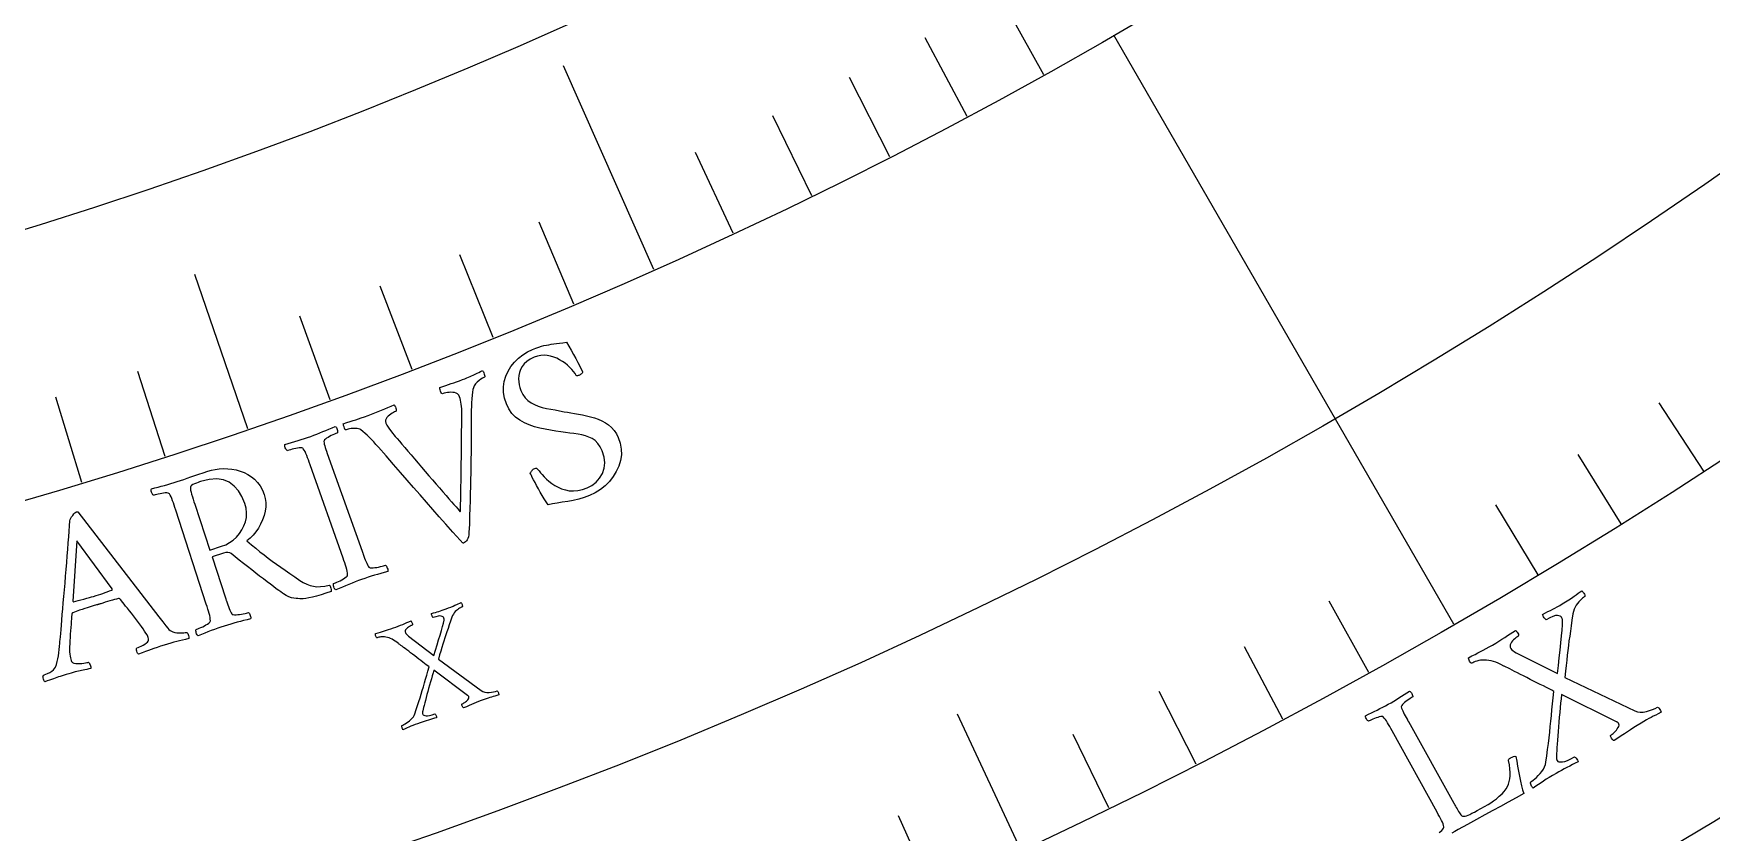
# Model space of a CAD drawing. Header units: millimetres. Extents: x -93 to 93, y -93 to 104.
# Drawn here: x 20.61 to 45.71, y -75.61 to -63.66 of the extents above; entities that cross this region are included whole.
import ezdxf

# ---------------------------------------------------------------- set-up
doc = ezdxf.new("R2010")
doc.units = ezdxf.units.MM
for name, color, linetype in [('CUT_OUTER', 1, 'Continuous'), ('ENGRAVE', 7, 'Continuous'), ('ENGRAVE_FINE', 8, 'Continuous'), ('TEXT', 5, 'Continuous')]:
    doc.layers.add(name, color=color, linetype=linetype)

msp = doc.modelspace()

# ---------------------------------------------------------------- linework, layer by layer
at = {"layer": 'CUT_OUTER'}
msp.add_arc((-0.0002, -0.0002), 92.4998, 179.658282, 0.243527, dxfattribs=at)
at = {"layer": 'ENGRAVE'}
for points in [[(35.7218, -64.2784), (34.5356, -62.1439)], [(41.8563, -72.4972), (36.7688, -63.6853)], [(29.8921, -67.188), (28.5385, -64.1455)], [(23.8202, -69.5727), (23.0292, -67.2624)], [(35.3784, -75.8693), (34.4324, -73.8405)]]:
    msp.add_lwpolyline(points, dxfattribs=at)
for radius in [90.65, 90.65, 88.2219, 83.7125, 83.7125, 80.1513, 73.5375, 73.5375, 69.6525]:
    msp.add_circle((0, 0), radius, dxfattribs=at)
at = {"layer": 'ENGRAVE_FINE'}
for points in [[(34.5775, -64.9012), (33.9512, -63.7256)], [(33.422, -65.5037), (32.8166, -64.3172)], [(32.2557, -66.0858), (31.6714, -64.8888)], [(31.0789, -66.6473), (30.516, -65.4401)], [(28.6956, -67.7077), (28.1758, -66.4813)], [(27.4897, -68.2061), (26.9918, -66.9707)], [(26.275, -68.6833), (25.799, -67.4392)], [(25.0517, -69.1388), (24.5979, -67.8865)], [(22.5811, -69.9847), (22.172, -68.7171)], [(21.3345, -70.3747), (20.9481, -69.1)], [(45.5931, -70.2072), (44.9281, -69.1832)], [(44.3609, -70.9922), (43.7138, -69.9568)], [(43.1151, -71.7556), (42.4863, -70.709)], [(40.5846, -73.2166), (39.9927, -72.1487)], [(39.3006, -73.9138), (38.7274, -72.8357)], [(38.0047, -74.5884), (37.4504, -73.5005)], [(36.6971, -75.2403), (36.1619, -74.1429)], [(34.0489, -76.4752), (33.5523, -75.3597)]]:
    msp.add_lwpolyline(points, dxfattribs=at)
at = {"layer": 'TEXT'}
for points in [[(28.078, -68.3851), (28.126, -68.3662), (28.1704, -68.3505), (28.2111, -68.3379), (28.2482, -68.3284), (28.2839, -68.321), (28.3204, -68.3144), (28.3577, -68.3086), (28.3959, -68.3037), (28.4368, -68.2987), (28.4822, -68.2928), (28.5322, -68.2858), (28.5867, -68.278), (28.6221, -68.3369), (28.657, -68.3972), (28.6912, -68.459), (28.7249, -68.5222), (28.7561, -68.5822), (28.7828, -68.6342), (28.8049, -68.6782), (28.8225, -68.7143), (28.8255, -68.722), (28.8245, -68.7303), (28.8194, -68.7391), (28.8102, -68.7483), (28.7994, -68.7571), (28.7894, -68.7643), (28.7801, -68.7699), (28.7716, -68.7741), (28.7606, -68.7777), (28.7501, -68.7793), (28.7401, -68.7786), (28.7306, -68.7758), (28.7129, -68.7471), (28.691, -68.7173), (28.6648, -68.6864), (28.6344, -68.6544), (28.6006, -68.6228), (28.564, -68.5933), (28.5249, -68.5659), (28.483, -68.5405), (28.4391, -68.5182), (28.3937, -68.5002), (28.3467, -68.4864), (28.2982, -68.4768), (28.2489, -68.4728), (28.1994, -68.4758), (28.1498, -68.4857), (28.1, -68.5027), (28.0405, -68.5312), (27.9906, -68.5638), (27.9504, -68.6006), (27.9199, -68.6415), (27.8974, -68.6851), (27.8815, -68.7299), (27.8722, -68.7758), (27.8694, -68.8229), (27.8718, -68.8696), (27.8781, -68.9142), (27.8882, -68.9568), (27.9023, -68.9973), (27.9313, -69.0572), (27.9665, -69.1083), (28.0079, -69.1507), (28.0554, -69.1843), (28.1079, -69.2114), (28.1638, -69.2342), (28.2232, -69.2527), (28.2861, -69.2668), (28.351, -69.2789), (28.4163, -69.2912), (28.482, -69.3038), (28.5481, -69.3167), (28.5986, -69.3254), (28.6517, -69.3345), (28.7073, -69.3439), (28.7655, -69.3536), (28.825, -69.3645), (28.8843, -69.3773), (28.9435, -69.3921), (29.0027, -69.4087), (29.0603, -69.4285), (29.115, -69.4527), (29.1668, -69.4811), (29.2156, -69.5139), (29.2601, -69.5519), (29.2991, -69.5958), (29.3324, -69.6457), (29.36, -69.7017), (29.3894, -69.7884), (29.4045, -69.8751), (29.4054, -69.9617), (29.3918, -70.0484), (29.366, -70.1329), (29.33, -70.2129), (29.2837, -70.2884), (29.2273, -70.3595), (29.1627, -70.4242), (29.0918, -70.4805), (29.0148, -70.5284), (28.9317, -70.568), (28.8502, -70.5987), (28.7684, -70.6241), (28.6861, -70.6444), (28.6034, -70.6595), (28.5229, -70.672), (28.4469, -70.6844), (28.3756, -70.6968), (28.3089, -70.7092), (28.2798, -70.6644), (28.2506, -70.6178), (28.2214, -70.5692), (28.1923, -70.5187), (28.1641, -70.4688), (28.1382, -70.4218), (28.1143, -70.3778), (28.0927, -70.3367), (28.0742, -70.3009), (28.0598, -70.2724), (28.0496, -70.2514), (28.0436, -70.2378), (28.049, -70.2265), (28.0552, -70.2155), (28.0624, -70.2049), (28.0703, -70.1946), (28.0791, -70.1852), (28.0887, -70.1772), (28.0991, -70.1706), (28.1102, -70.1653), (28.1244, -70.1618), (28.1371, -70.1631), (28.1484, -70.1693), (28.1584, -70.1804), (28.1748, -70.2031), (28.1956, -70.229), (28.2209, -70.2582), (28.2506, -70.2907), (28.2845, -70.3243), (28.3224, -70.357), (28.3643, -70.3888), (28.4101, -70.4197), (28.4596, -70.4475), (28.5122, -70.4699), (28.568, -70.487), (28.627, -70.4986), (28.6891, -70.5027), (28.7543, -70.4971), (28.8225, -70.4818), (28.8939, -70.4568), (28.9665, -70.4194), (29.0288, -70.3711), (29.0807, -70.3118), (29.1223, -70.2416), (29.1492, -70.1638), (29.1572, -70.0815), (29.1464, -69.9948), (29.1169, -69.9036), (29.0866, -69.8416), (29.0519, -69.7902), (29.0127, -69.7494), (28.9689, -69.719), (28.9212, -69.696), (28.8701, -69.6774), (28.8155, -69.663), (28.7574, -69.6529), (28.6965, -69.6449), (28.6335, -69.6367), (28.5684, -69.6285), (28.501, -69.6201), (28.4249, -69.6079), (28.3469, -69.5943), (28.2673, -69.5791), (28.1859, -69.5624), (28.1055, -69.542), (28.0287, -69.5154), (27.9554, -69.4828), (27.8858, -69.4442), (27.8224, -69.3977), (27.7679, -69.3414), (27.7223, -69.2752), (27.6855, -69.1993), (27.6579, -69.1142), (27.6437, -69.0301), (27.6428, -68.9471), (27.6552, -68.8653), (27.6789, -68.7863), (27.7121, -68.7118), (27.7548, -68.6417), (27.807, -68.5762), (27.8666, -68.5168), (27.9316, -68.4652), (28.0021, -68.4213), (28.078, -68.3851)], [(25.6188, -69.3742), (25.6704, -69.3547), (25.7209, -69.3349), (25.7704, -69.3148), (25.8189, -69.2942), (25.8666, -69.2737), (25.914, -69.2535), (25.9611, -69.2336), (26.0078, -69.2141), (26.0136, -69.2213), (26.0196, -69.2319), (26.0257, -69.2461), (26.032, -69.2638), (26.037, -69.2812), (26.0394, -69.2947), (26.0391, -69.3041), (26.0362, -69.3096), (26.0278, -69.3134), (26.0154, -69.3198), (25.9992, -69.3288), (25.9791, -69.3405), (25.9576, -69.3543), (25.9374, -69.3694), (25.9184, -69.386), (25.9006, -69.404), (25.8867, -69.4233), (25.8792, -69.4437), (25.8782, -69.4653), (25.8836, -69.488), (25.8999, -69.5203), (25.9287, -69.564), (25.9702, -69.6192), (26.0244, -69.6856), (26.0534, -69.7199), (26.087, -69.7594), (26.125, -69.804), (26.1676, -69.8538), (26.2136, -69.9076), (26.2619, -69.964), (26.3124, -70.0232), (26.3651, -70.085), (26.4191, -70.1482), (26.4733, -70.2112), (26.5278, -70.2742), (26.5825, -70.337), (26.6363, -70.3985), (26.6877, -70.4576), (26.7369, -70.5142), (26.7837, -70.5683), (26.8273, -70.6188), (26.8668, -70.6645), (26.902, -70.7054), (26.9331, -70.7414), (26.9588, -70.7711), (26.978, -70.7931), (26.9907, -70.8074), (26.9969, -70.814), (26.9978, -70.8007), (26.9989, -70.7766), (27.0001, -70.7418), (27.0015, -70.6963), (27.003, -70.6419), (27.0044, -70.5807), (27.0058, -70.5125), (27.007, -70.4375), (27.0083, -70.3571), (27.0096, -70.2725), (27.0109, -70.1839), (27.0122, -70.0913), (27.0135, -69.9962), (27.0147, -69.9005), (27.0157, -69.8041), (27.0166, -69.707), (27.0174, -69.611), (27.018, -69.5179), (27.0185, -69.4277), (27.0189, -69.3404), (27.0188, -69.3076), (27.0175, -69.2743), (27.0151, -69.2404), (27.0115, -69.2061), (27.0068, -69.1731), (27.0011, -69.1434), (26.9943, -69.117), (26.9864, -69.0939), (26.974, -69.0701), (26.9574, -69.0519), (26.9366, -69.039), (26.9116, -69.0316), (26.8846, -69.0281), (26.8575, -69.0269), (26.8305, -69.0282), (26.8034, -69.0318), (26.7785, -69.0364), (26.758, -69.0409), (26.7417, -69.045), (26.7298, -69.0489), (26.7221, -69.0458), (26.7145, -69.0382), (26.707, -69.026), (26.6995, -69.0092), (26.6936, -68.9914), (26.6905, -68.9761), (26.6901, -68.9632), (26.6927, -68.9529), (26.7365, -68.9379), (26.7791, -68.9236), (26.8206, -68.91), (26.861, -68.897), (26.9013, -68.8838), (26.9426, -68.8694), (26.9848, -68.8539), (27.028, -68.8374), (27.0632, -68.8234), (27.0945, -68.8107), (27.1219, -68.7993), (27.1454, -68.7893), (27.1667, -68.7798), (27.1878, -68.7701), (27.2085, -68.7604), (27.229, -68.7505), (27.2506, -68.74), (27.2745, -68.7286), (27.3009, -68.7162), (27.3297, -68.7028), (27.3356, -68.71), (27.3416, -68.721), (27.3478, -68.7358), (27.354, -68.7543), (27.359, -68.7724), (27.3617, -68.7856), (27.3621, -68.7941), (27.36, -68.7978), (27.3476, -68.8039), (27.3297, -68.8146), (27.3064, -68.8298), (27.2776, -68.8496), (27.2487, -68.873), (27.2247, -68.8992), (27.2059, -68.9281), (27.1921, -68.9598), (27.1845, -68.9867), (27.1781, -69.023), (27.1728, -69.0686), (27.1685, -69.1236), (27.1652, -69.1825), (27.163, -69.2397), (27.1617, -69.2954), (27.1614, -69.3495), (27.1608, -69.4749), (27.16, -69.595), (27.1592, -69.7099), (27.1584, -69.8196), (27.1573, -69.9257), (27.156, -70.03), (27.1543, -70.1325), (27.1523, -70.2332), (27.15, -70.334), (27.1477, -70.4367), (27.1454, -70.5413), (27.1429, -70.6478), (27.14, -70.7583), (27.1365, -70.8747), (27.1322, -70.997), (27.1271, -71.1253), (27.1245, -71.1596), (27.1193, -71.1891), (27.1117, -71.2139), (27.1014, -71.2339), (27.0893, -71.2501), (27.0758, -71.2636), (27.0611, -71.2742), (27.045, -71.2819), (27.0397, -71.2824), (27.0337, -71.28), (27.0272, -71.2748), (27.0201, -71.2667), (27.0129, -71.2579), (27.0063, -71.2506), (27.0002, -71.2447), (26.9947, -71.2402), (26.8867, -71.1187), (26.7826, -71.0011), (26.6823, -70.8875), (26.5858, -70.7778), (26.491, -70.6696), (26.3955, -70.5605), (26.2994, -70.4503), (26.2026, -70.3392), (26.1028, -70.2248), (25.9976, -70.1048), (25.8871, -69.9791), (25.7713, -69.8478), (25.736, -69.8073), (25.7018, -69.7693), (25.6688, -69.7337), (25.637, -69.7005), (25.6055, -69.6695), (25.5736, -69.6405), (25.5413, -69.6136), (25.5087, -69.5887), (25.4942, -69.5796), (25.4769, -69.5729), (25.4568, -69.5687), (25.434, -69.5669), (25.41, -69.5669), (25.3867, -69.5681), (25.3641, -69.5705), (25.3421, -69.574), (25.3219, -69.578), (25.3047, -69.5819), (25.2905, -69.5857), (25.2792, -69.5893), (25.2767, -69.587), (25.2726, -69.5789), (25.2669, -69.5651), (25.2595, -69.5454), (25.2525, -69.5254), (25.2478, -69.5105), (25.2453, -69.5006), (25.2452, -69.4959), (25.299, -69.4783), (25.3482, -69.4626), (25.3927, -69.4488), (25.4327, -69.4369), (25.4725, -69.4248), (25.5168, -69.4103), (25.5656, -69.3934), (25.6188, -69.3742)], [(24.7596, -69.6854), (24.8066, -69.6683), (24.8528, -69.6508), (24.8982, -69.6328), (24.9427, -69.6144), (24.9873, -69.5957), (25.033, -69.5768), (25.0798, -69.5577), (25.1276, -69.5385), (25.1361, -69.5444), (25.1437, -69.5534), (25.1503, -69.5657), (25.156, -69.5811), (25.1602, -69.597), (25.1626, -69.6108), (25.1629, -69.6224), (25.1614, -69.632), (25.1497, -69.6366), (25.1341, -69.6433), (25.1146, -69.6521), (25.0912, -69.6629), (25.0665, -69.675), (25.0427, -69.6875), (25.0201, -69.7002), (24.9984, -69.7133), (24.98, -69.7263), (24.9669, -69.7387), (24.9591, -69.7507), (24.9568, -69.7621), (24.9588, -69.7817), (24.9627, -69.8034), (24.9686, -69.8272), (24.9764, -69.8532), (24.9854, -69.8808), (24.9952, -69.9096), (25.0055, -69.9396), (25.0166, -69.9708), (25.0184, -69.9758), (25.0202, -69.9808), (25.0219, -69.9858), (25.0237, -69.9909), (25.0255, -69.9959), (25.0273, -70.0009), (25.0291, -70.0059), (25.0309, -70.0109), (25.5294, -71.4052), (25.5312, -71.4102), (25.533, -71.4152), (25.5348, -71.4202), (25.5366, -71.4252), (25.5384, -71.4302), (25.5402, -71.4353), (25.5419, -71.4403), (25.5437, -71.4453), (25.5549, -71.4763), (25.5658, -71.5057), (25.5764, -71.5337), (25.5867, -71.56), (25.5969, -71.5843), (25.6073, -71.6059), (25.618, -71.6248), (25.6289, -71.6411), (25.6377, -71.6471), (25.6514, -71.6509), (25.6701, -71.6525), (25.6936, -71.6519), (25.7198, -71.6494), (25.7464, -71.6456), (25.7736, -71.6405), (25.8012, -71.634), (25.8268, -71.6272), (25.8479, -71.6213), (25.8647, -71.6164), (25.877, -71.6123), (25.8844, -71.6186), (25.8916, -71.6277), (25.8987, -71.6398), (25.9057, -71.6548), (25.9112, -71.6702), (25.9138, -71.6839), (25.9137, -71.6957), (25.9108, -71.7058), (25.8596, -71.7206), (25.8095, -71.7352), (25.7606, -71.7496), (25.7128, -71.7638), (25.6653, -71.7783), (25.6174, -71.7937), (25.5691, -71.8098), (25.5204, -71.8268), (25.473, -71.844), (25.4255, -71.8619), (25.3777, -71.8805), (25.3297, -71.8999), (25.2814, -71.9198), (25.2328, -71.9401), (25.1838, -71.9607), (25.1344, -71.9816), (25.1258, -71.9757), (25.1182, -71.9665), (25.1117, -71.9543), (25.1062, -71.9388), (25.1021, -71.9228), (25.1, -71.909), (25.0999, -71.8973), (25.1016, -71.8877), (25.1138, -71.8831), (25.1299, -71.8764), (25.15, -71.8676), (25.1742, -71.8567), (25.1998, -71.8443), (25.2244, -71.8311), (25.248, -71.817), (25.2706, -71.8021), (25.2898, -71.7876), (25.3031, -71.7747), (25.3106, -71.7633), (25.3123, -71.7536), (25.3107, -71.7299), (25.3066, -71.7038), (25.2999, -71.6753), (25.2908, -71.6444), (25.2801, -71.6117), (25.2687, -71.5779), (25.2567, -71.5428), (25.244, -71.5066), (24.7511, -70.1103), (24.7382, -70.0741), (24.7254, -70.0389), (24.7128, -70.0049), (24.7004, -69.9719), (24.6879, -69.9414), (24.6751, -69.9145), (24.6619, -69.8913), (24.6484, -69.8717), (24.6407, -69.8638), (24.6278, -69.8592), (24.6099, -69.8577), (24.5869, -69.8595), (24.5611, -69.8632), (24.535, -69.8679), (24.5084, -69.8733), (24.4815, -69.8796), (24.4565, -69.8858), (24.4358, -69.8913), (24.4195, -69.896), (24.4075, -69.8998), (24.4003, -69.8934), (24.3932, -69.8841), (24.3863, -69.8719), (24.3796, -69.8569), (24.3743, -69.8413), (24.3717, -69.8277), (24.3718, -69.8159), (24.3747, -69.8059), (24.4243, -69.7906), (24.4736, -69.7756), (24.5225, -69.7609), (24.5711, -69.7465), (24.6192, -69.732), (24.6666, -69.717), (24.7134, -69.7015), (24.7596, -69.6854)], [(23.2191, -70.2062), (23.2747, -70.1904), (23.3327, -70.1789), (23.393, -70.1717), (23.4557, -70.1687), (23.5192, -70.1704), (23.5818, -70.177), (23.6436, -70.1886), (23.7046, -70.205), (23.7636, -70.2269), (23.8193, -70.2547), (23.8719, -70.2886), (23.9213, -70.3284), (23.9661, -70.3747), (24.005, -70.4279), (24.0379, -70.4881), (24.065, -70.5552), (24.0809, -70.6149), (24.0883, -70.6766), (24.0874, -70.7402), (24.0781, -70.8058), (24.0616, -70.8714), (24.0394, -70.9352), (24.0113, -70.9971), (23.9775, -71.0573), (23.9392, -71.1137), (23.8979, -71.1646), (23.8534, -71.21), (23.8059, -71.2497), (23.8727, -71.3062), (23.9378, -71.36), (24.0012, -71.4111), (24.0627, -71.4595), (24.1238, -71.5062), (24.1858, -71.5524), (24.2485, -71.598), (24.3121, -71.6432), (24.378, -71.6891), (24.4475, -71.7373), (24.5207, -71.7877), (24.5976, -71.8403), (24.6489, -71.872), (24.6997, -71.8973), (24.7499, -71.9162), (24.7997, -71.9286), (24.8517, -71.9344), (24.9087, -71.9332), (24.9706, -71.9251), (25.0374, -71.9101), (25.0458, -71.9164), (25.0526, -71.9264), (25.0579, -71.9403), (25.0617, -71.9581), (25.0643, -71.9757), (25.066, -71.9895), (25.0668, -71.9993), (25.0667, -72.0052), (24.9871, -72.032), (24.9138, -72.0549), (24.8471, -72.0739), (24.7868, -72.0889), (24.7333, -72.1003), (24.687, -72.1086), (24.648, -72.1136), (24.6161, -72.1155), (24.5948, -72.1142), (24.5696, -72.1121), (24.5402, -72.1093), (24.5069, -72.1058), (24.4708, -72.0989), (24.4332, -72.0862), (24.3942, -72.0677), (24.3536, -72.0434), (24.3357, -72.0309), (24.3115, -72.0136), (24.2809, -71.9913), (24.244, -71.9642), (24.2019, -71.9329), (24.156, -71.8983), (24.1061, -71.8602), (24.0523, -71.8188), (23.9957, -71.7749), (23.9372, -71.7295), (23.8768, -71.6826), (23.8147, -71.6342), (23.7522, -71.5852), (23.6908, -71.5364), (23.6305, -71.488), (23.5713, -71.4399), (23.5491, -71.4276), (23.5227, -71.4223), (23.4921, -71.4239), (23.4573, -71.4326), (23.286, -71.4886), (23.4862, -72.103), (23.4878, -72.1081), (23.4895, -72.1132), (23.4911, -72.1182), (23.4928, -72.1233), (23.4944, -72.1284), (23.4961, -72.1334), (23.4977, -72.1385), (23.4994, -72.1435), (23.5097, -72.1748), (23.5197, -72.2046), (23.5295, -72.2328), (23.539, -72.2595), (23.5486, -72.284), (23.5584, -72.3059), (23.5685, -72.3251), (23.579, -72.3417), (23.5876, -72.348), (23.6012, -72.3522), (23.6198, -72.3543), (23.6433, -72.3543), (23.6695, -72.3526), (23.6963, -72.3496), (23.7236, -72.3452), (23.7513, -72.3395), (23.7771, -72.3335), (23.7985, -72.3282), (23.8153, -72.3237), (23.8278, -72.3199), (23.835, -72.3264), (23.8419, -72.3358), (23.8487, -72.3481), (23.8552, -72.3632), (23.8603, -72.3789), (23.8625, -72.3926), (23.8621, -72.4044), (23.8589, -72.4144), (23.8073, -72.4277), (23.7568, -72.4409), (23.7075, -72.4539), (23.6593, -72.4668), (23.6114, -72.4799), (23.5631, -72.4939), (23.5144, -72.5087), (23.4652, -72.5242), (23.4174, -72.54), (23.3693, -72.5566), (23.321, -72.5739), (23.2725, -72.5919), (23.2237, -72.6104), (23.1745, -72.6293), (23.1249, -72.6485), (23.0749, -72.668), (23.0665, -72.6618), (23.0592, -72.6525), (23.053, -72.64), (23.0479, -72.6244), (23.0444, -72.6083), (23.0427, -72.5944), (23.0428, -72.5827), (23.0448, -72.5732), (23.0571, -72.569), (23.0734, -72.5627), (23.0938, -72.5545), (23.1182, -72.5443), (23.1442, -72.5326), (23.1692, -72.5201), (23.1932, -72.5067), (23.2162, -72.4925), (23.2358, -72.4785), (23.2495, -72.466), (23.2573, -72.4548), (23.2592, -72.4451), (23.2583, -72.4214), (23.2549, -72.3952), (23.2491, -72.3666), (23.2409, -72.3354), (23.2311, -72.3024), (23.2207, -72.2682), (23.2097, -72.2328), (23.198, -72.1963), (22.7418, -70.7876), (22.7299, -70.751), (22.7181, -70.7155), (22.7065, -70.6811), (22.695, -70.6479), (22.6834, -70.617), (22.6713, -70.5897), (22.6588, -70.5661), (22.6459, -70.5462), (22.6384, -70.5381), (22.6257, -70.5331), (22.6078, -70.5311), (22.5848, -70.5322), (22.559, -70.5352), (22.533, -70.539), (22.5069, -70.5435), (22.4805, -70.5487), (22.456, -70.5541), (22.4358, -70.5588), (22.4196, -70.5629), (22.4076, -70.5663), (22.4006, -70.5597), (22.3938, -70.5502), (22.3873, -70.5379), (22.3809, -70.5226), (22.3761, -70.5069), (22.3739, -70.4932), (22.3744, -70.4814), (22.3775, -70.4716), (22.4274, -70.4577), (22.4768, -70.4442), (22.5256, -70.431), (22.5738, -70.4183), (22.6216, -70.4054), (22.6689, -70.3919), (22.7158, -70.3778), (22.7623, -70.3631), (22.8111, -70.3471), (22.8616, -70.33), (22.9138, -70.3119), (22.9677, -70.2926), (23.0245, -70.2724), (23.0854, -70.2513), (23.1502, -70.2292), (23.2191, -70.2062)], [(23.7733, -70.6877), (23.7315, -70.5872), (23.6788, -70.5013), (23.6151, -70.4297), (23.5404, -70.3726), (23.4536, -70.3344), (23.3534, -70.3198), (23.2398, -70.3287), (23.1127, -70.361), (23.0959, -70.3667), (23.0754, -70.3741), (23.051, -70.3833), (23.0229, -70.3941), (22.9965, -70.406), (22.9773, -70.4184), (22.9653, -70.4312), (22.9606, -70.4444), (22.9605, -70.4641), (22.9636, -70.4887), (22.9698, -70.518), (22.9792, -70.5522), (22.9903, -70.5888), (23.0017, -70.6256), (23.0134, -70.6625), (23.0254, -70.6996), (23.253, -71.3873), (23.4274, -71.3302), (23.4891, -71.3059), (23.5469, -71.2745), (23.6008, -71.2363), (23.6507, -71.1911), (23.6949, -71.1403), (23.732, -71.0854), (23.7617, -71.0263), (23.7843, -70.9631), (23.7977, -70.8969), (23.8004, -70.8289), (23.7922, -70.7592), (23.7733, -70.6877)], [(21.0079, -72.7787), (21.0085, -72.7729), (21.01, -72.7554), (21.0126, -72.7264), (21.0163, -72.6857), (21.0207, -72.6351), (21.0257, -72.5762), (21.0313, -72.5091), (21.0375, -72.4337), (21.0442, -72.3519), (21.0517, -72.2655), (21.0598, -72.1745), (21.0685, -72.0789), (21.0774, -71.9803), (21.0861, -71.8804), (21.0946, -71.7792), (21.1027, -71.6766), (21.1107, -71.5744), (21.1185, -71.4744), (21.1261, -71.3764), (21.1336, -71.2806), (21.1408, -71.1886), (21.1476, -71.1023), (21.1539, -71.0217), (21.1598, -70.9468), (21.1643, -70.9302), (21.1724, -70.9115), (21.1843, -70.8908), (21.1998, -70.8681), (21.2165, -70.8469), (21.2317, -70.8308), (21.2455, -70.8197), (21.2579, -70.8137), (21.2609, -70.8129), (21.2634, -70.8125), (21.2653, -70.8125), (21.2667, -70.8129), (21.2681, -70.8135), (21.2702, -70.8141), (21.273, -70.8148), (21.2765, -70.8155), (22.4876, -72.3835), (22.5482, -72.4604), (22.5938, -72.5178), (22.6246, -72.5556), (22.6403, -72.574), (22.6565, -72.5887), (22.6763, -72.6009), (22.6998, -72.6105), (22.727, -72.6176), (22.7556, -72.6224), (22.7837, -72.6254), (22.8112, -72.6264), (22.8381, -72.6255), (22.8623, -72.6236), (22.8815, -72.6216), (22.8957, -72.6196), (22.905, -72.6175), (22.9138, -72.6253), (22.9212, -72.6361), (22.9272, -72.6499), (22.9318, -72.6667), (22.9351, -72.6832), (22.9373, -72.6962), (22.9384, -72.7055), (22.9383, -72.7112), (22.889, -72.7231), (22.8424, -72.7344), (22.7983, -72.7451), (22.7569, -72.7552), (22.715, -72.7658), (22.6694, -72.7783), (22.6201, -72.7926), (22.5672, -72.8087), (22.5116, -72.8262), (22.4611, -72.8429), (22.4157, -72.8586), (22.3754, -72.8734), (22.3353, -72.8886), (22.2902, -72.9055), (22.2403, -72.9241), (22.1855, -72.9444), (22.1772, -72.9382), (22.17, -72.9287), (22.1639, -72.9162), (22.1591, -72.9005), (22.1559, -72.8843), (22.155, -72.8702), (22.1564, -72.8582), (22.16, -72.8483), (22.1773, -72.8422), (22.1985, -72.8333), (22.2234, -72.8216), (22.2522, -72.8072), (22.2801, -72.7915), (22.3026, -72.7764), (22.3197, -72.7618), (22.3312, -72.7477), (22.3347, -72.7378), (22.3357, -72.7259), (22.3343, -72.7119), (22.3303, -72.696), (22.3234, -72.6785), (22.3121, -72.6565), (22.2964, -72.6301), (22.2763, -72.5992), (22.2529, -72.5652), (22.2274, -72.5293), (22.1996, -72.4915), (22.1696, -72.4518), (22.1387, -72.4115), (22.108, -72.3718), (22.0775, -72.3327), (22.0472, -72.2943), (22.0183, -72.2579), (21.9921, -72.2248), (21.9686, -72.1951), (21.9477, -72.1687), (21.9306, -72.1471), (21.9184, -72.1317), (21.9111, -72.1224), (21.9087, -72.1193), (21.9081, -72.119), (21.9064, -72.1182), (21.9037, -72.1167), (21.8998, -72.1146), (21.8955, -72.1127), (21.8915, -72.1116), (21.8877, -72.1113), (21.8842, -72.1119), (21.8568, -72.1186), (21.8267, -72.1266), (21.7936, -72.1359), (21.7578, -72.1465), (21.7211, -72.1575), (21.6857, -72.1681), (21.6516, -72.1784), (21.6188, -72.1882), (21.6103, -72.1908), (21.6018, -72.1933), (21.5933, -72.1958), (21.5848, -72.1984), (21.5766, -72.2009), (21.5687, -72.2032), (21.5613, -72.2054), (21.5543, -72.2075), (21.5053, -72.2222), (21.4603, -72.236), (21.419, -72.2488), (21.3817, -72.2607), (21.3439, -72.2731), (21.3011, -72.2877), (21.2534, -72.3044), (21.2008, -72.3232), (21.199, -72.3241), (21.1969, -72.3257), (21.1946, -72.3281), (21.1921, -72.3313), (21.1898, -72.3344), (21.1881, -72.3366), (21.1871, -72.3379), (21.1868, -72.3384), (21.1865, -72.3431), (21.1854, -72.3573), (21.1837, -72.3809), (21.1812, -72.414), (21.1783, -72.4536), (21.175, -72.4968), (21.1713, -72.5435), (21.1672, -72.5938), (21.1633, -72.645), (21.1599, -72.6944), (21.1572, -72.742), (21.1551, -72.7878), (21.153, -72.8328), (21.1527, -72.8735), (21.1541, -72.9101), (21.1573, -72.9424), (21.1616, -72.971), (21.166, -72.9963), (21.1706, -73.0183), (21.1755, -73.037), (21.184, -73.0538), (21.1985, -73.0668), (21.2192, -73.076), (21.246, -73.0812), (21.2758, -73.0836), (21.3054, -73.0838), (21.3349, -73.082), (21.3643, -73.0782), (21.3909, -73.0737), (21.4118, -73.0698), (21.427, -73.0668), (21.4367, -73.0644), (21.4415, -73.0687), (21.4468, -73.0767), (21.4529, -73.0884), (21.4595, -73.1039), (21.4655, -73.1203), (21.4695, -73.1348), (21.4715, -73.1473), (21.4716, -73.1578), (21.4396, -73.1653), (21.41, -73.1721), (21.3827, -73.1782), (21.3579, -73.1836), (21.3341, -73.1887), (21.3104, -73.1938), (21.2867, -73.1988), (21.263, -73.2039), (21.2375, -73.2096), (21.2085, -73.2169), (21.176, -73.2256), (21.1399, -73.2358), (21.1036, -73.2465), (21.0704, -73.2568), (21.0404, -73.2665), (21.0135, -73.2759), (20.9882, -73.285), (20.9629, -73.2941), (20.9375, -73.3032), (20.9122, -73.3122), (20.8851, -73.3218), (20.8546, -73.3323), (20.8206, -73.3438), (20.7832, -73.3563), (20.7787, -73.3519), (20.774, -73.3437), (20.7692, -73.3315), (20.7642, -73.3155), (20.7599, -73.2987), (20.7571, -73.2839), (20.7558, -73.2712), (20.7561, -73.2606), (20.774, -73.2545), (20.7967, -73.245), (20.8243, -73.2319), (20.8567, -73.2155), (20.888, -73.1969), (20.9124, -73.1779), (20.9299, -73.1582), (20.9405, -73.138), (20.9557, -73.0975), (20.9685, -73.0556), (20.9787, -73.0124), (20.9864, -72.9678), (20.9926, -72.922), (20.9983, -72.8752), (21.0034, -72.8275), (21.0079, -72.7787)], [(21.2612, -71.25), (21.2013, -72.1491), (21.2015, -72.1495), (21.2022, -72.1507), (21.2034, -72.1527), (21.205, -72.1554), (21.2068, -72.1581), (21.2086, -72.1599), (21.2104, -72.1608), (21.2121, -72.1607), (21.2464, -72.1524), (21.2837, -72.1429), (21.3242, -72.1322), (21.3678, -72.1203), (21.4107, -72.1084), (21.4491, -72.0976), (21.483, -72.0879), (21.5123, -72.0792), (21.5502, -72.0677), (21.5861, -72.0562), (21.62, -72.0449), (21.6518, -72.0337), (21.6833, -72.0224), (21.7163, -72.0106), (21.7508, -71.9983), (21.7868, -71.9856), (21.7897, -71.9842), (21.7916, -71.9818), (21.7926, -71.9786), (21.7927, -71.9746), (21.7923, -71.9706), (21.792, -71.9678), (21.7918, -71.9661), (21.7918, -71.9655)], [(42.4331, -72.8069), (42.4829, -72.7774), (42.5302, -72.7487), (42.5751, -72.7206), (42.6176, -72.6932), (42.6586, -72.6663), (42.6994, -72.6398), (42.74, -72.6137), (42.7803, -72.5879), (42.787, -72.5936), (42.7947, -72.6026), (42.8034, -72.615), (42.8131, -72.6306), (42.8213, -72.6461), (42.8255, -72.6582), (42.8258, -72.6667), (42.8221, -72.6718), (42.8112, -72.6788), (42.7984, -72.6882), (42.7836, -72.6999), (42.7669, -72.714), (42.75, -72.7298), (42.7346, -72.7466), (42.7207, -72.7644), (42.7084, -72.7833), (42.6997, -72.8025), (42.6967, -72.8216), (42.6992, -72.8406), (42.7074, -72.8594), (42.7195, -72.8753), (42.7374, -72.8912), (42.7611, -72.9071), (42.7905, -72.923), (43.4075, -73.2342), (43.42, -73.1139), (43.4323, -72.997), (43.4446, -72.8834), (43.4568, -72.7733), (43.4674, -72.6713), (43.4751, -72.5822), (43.4799, -72.5061), (43.4817, -72.4428), (43.4812, -72.4334), (43.4798, -72.4245), (43.4776, -72.4161), (43.4744, -72.4083), (43.4712, -72.4014), (43.4686, -72.3962), (43.4667, -72.3924), (43.4655, -72.3902), (43.4572, -72.3811), (43.4441, -72.3738), (43.4265, -72.3683), (43.4042, -72.3647), (43.3754, -72.3666), (43.3383, -72.3778), (43.2929, -72.3984), (43.2393, -72.4283), (43.2335, -72.4272), (43.2263, -72.4219), (43.2178, -72.4123), (43.208, -72.3983), (43.1986, -72.3831), (43.1914, -72.3698), (43.1865, -72.3582), (43.1839, -72.3485), (43.2253, -72.3275), (43.2643, -72.3077), (43.3008, -72.2891), (43.335, -72.2717), (43.3686, -72.2541), (43.4034, -72.235), (43.4395, -72.2144), (43.4769, -72.1923), (43.528, -72.161), (43.5744, -72.1315), (43.6161, -72.1039), (43.6532, -72.078), (43.6865, -72.0541), (43.7169, -72.0326), (43.7443, -72.0132), (43.7687, -71.9962), (43.7754, -72.0014), (43.7828, -72.0091), (43.791, -72.0193), (43.8, -72.0319), (43.8079, -72.0455), (43.8128, -72.0584), (43.8146, -72.0707), (43.8134, -72.0824), (43.8061, -72.0875), (43.7952, -72.0959), (43.7809, -72.1077), (43.763, -72.1228), (43.7435, -72.141), (43.7243, -72.1619), (43.7053, -72.1857), (43.6865, -72.2122), (43.6693, -72.2412), (43.6552, -72.2725), (43.6442, -72.3062), (43.6362, -72.3421), (43.6232, -72.4348), (43.6109, -72.5212), (43.5993, -72.6013), (43.5884, -72.675), (43.5782, -72.7457), (43.5686, -72.8164), (43.5598, -72.8872), (43.5516, -72.958), (43.5436, -73.0321), (43.535, -73.1128), (43.5259, -73.2001), (43.5163, -73.294), (44.5608, -73.7904), (44.6005, -73.8045), (44.643, -73.8111), (44.6882, -73.81), (44.7363, -73.8014), (44.7839, -73.7879), (44.8278, -73.7723), (44.8679, -73.7545), (44.9042, -73.7346), (44.9122, -73.7393), (44.9203, -73.7473), (44.9288, -73.7585), (44.9375, -73.773), (44.9453, -73.7876), (44.9509, -73.7991), (44.9544, -73.8075), (44.9558, -73.8128), (44.9138, -73.8345), (44.8749, -73.8546), (44.8389, -73.8732), (44.8059, -73.8902), (44.7729, -73.9076), (44.737, -73.9275), (44.6982, -73.9499), (44.6564, -73.9747), (44.5994, -74.0095), (44.5464, -74.0425), (44.4976, -74.0737), (44.4528, -74.1031), (44.4082, -74.1329), (44.3599, -74.1651), (44.3079, -74.1997), (44.2522, -74.2367), (44.2429, -74.2325), (44.2333, -74.2246), (44.2234, -74.213), (44.2133, -74.1977), (44.205, -74.1822), (44.2008, -74.1701), (44.2005, -74.1615), (44.2043, -74.1563), (44.214, -74.1498), (44.2258, -74.1406), (44.2396, -74.1287), (44.2555, -74.1141), (44.2717, -74.0977), (44.2867, -74.0804), (44.3004, -74.0621), (44.3128, -74.0429), (44.3221, -74.0241), (44.3265, -74.0069), (44.326, -73.9915), (44.3207, -73.9777), (44.3186, -73.9747), (44.3156, -73.9716), (44.3117, -73.9682), (44.307, -73.9645), (44.3019, -73.9611), (44.2969, -73.9584), (44.2921, -73.9563), (44.2874, -73.9548), (43.4664, -73.5489), (43.4596, -73.6108), (43.4528, -73.6757), (43.4462, -73.7438), (43.4396, -73.815), (43.4331, -73.8872), (43.4267, -73.9587), (43.4206, -74.0292), (43.4146, -74.099), (43.409, -74.1661), (43.4043, -74.2289), (43.4004, -74.2873), (43.3973, -74.3414), (43.3948, -74.3892), (43.393, -74.429), (43.3918, -74.4606), (43.3912, -74.4842), (43.3915, -74.4884), (43.3918, -74.4935), (43.3922, -74.4996), (43.3926, -74.5066), (43.3935, -74.514), (43.3954, -74.5214), (43.3982, -74.5287), (43.4019, -74.536), (43.4124, -74.5469), (43.4288, -74.5537), (43.451, -74.5563), (43.479, -74.5548), (43.5136, -74.5474), (43.5553, -74.5321), (43.6041, -74.509), (43.6601, -74.4781), (43.6681, -74.4828), (43.6767, -74.4906), (43.6858, -74.5014), (43.6956, -74.5153), (43.7042, -74.5294), (43.71, -74.5408), (43.713, -74.5494), (43.7132, -74.5554), (43.6722, -74.5757), (43.6309, -74.5963), (43.5893, -74.6173), (43.5475, -74.6387), (43.5058, -74.6605), (43.4649, -74.6825), (43.4246, -74.7049), (43.3849, -74.7275), (43.3318, -74.7587), (43.2829, -74.7881), (43.2384, -74.8157), (43.1981, -74.8415), (43.1597, -74.8667), (43.1206, -74.8924), (43.0809, -74.9188), (43.0406, -74.9457), (43.0335, -74.9388), (43.0267, -74.9291), (43.0199, -74.9167), (43.0133, -74.9016), (43.0075, -74.8867), (43.0034, -74.875), (43.0008, -74.8665), (42.9998, -74.8612), (43.0083, -74.8555), (43.022, -74.845), (43.0411, -74.8299), (43.0654, -74.81), (43.0922, -74.7863), (43.1189, -74.7598), (43.1455, -74.7305), (43.1718, -74.6984), (43.1953, -74.6647), (43.2135, -74.6304), (43.2262, -74.5956), (43.2335, -74.5604), (43.2465, -74.462), (43.2586, -74.3681), (43.2697, -74.2785), (43.2798, -74.1933), (43.2893, -74.1102), (43.2984, -74.0271), (43.3072, -73.9439), (43.3155, -73.8607), (43.324, -73.7757), (43.333, -73.6872), (43.3425, -73.5952), (43.3524, -73.4998), (43.3193, -73.4823), (43.2821, -73.4631), (43.2408, -73.4422), (43.1954, -73.4197), (43.1475, -73.3959), (43.0987, -73.3713), (43.0491, -73.3461), (42.9986, -73.3202), (42.9484, -73.2944), (42.8999, -73.2695), (42.8529, -73.2457), (42.8075, -73.2229), (42.7649, -73.2016), (42.7263, -73.1823), (42.6919, -73.1649), (42.6614, -73.1495), (42.6365, -73.137), (42.6188, -73.128), (42.6081, -73.1226), (42.6046, -73.1208), (42.5613, -73.0983), (42.521, -73.0795), (42.4835, -73.0644), (42.4488, -73.0529), (42.4149, -73.0443), (42.3797, -73.0379), (42.3432, -73.0338), (42.3054, -73.0318), (42.28, -73.0321), (42.2544, -73.0348), (42.2285, -73.0397), (42.2022, -73.0471), (42.1775, -73.0554), (42.1562, -73.0635), (42.1383, -73.0713), (42.1238, -73.0788), (42.1176, -73.0795), (42.1102, -73.0751), (42.1018, -73.0654), (42.0924, -73.0506), (42.0839, -73.0343), (42.0785, -73.02), (42.0763, -73.0079), (42.0771, -72.9978), (42.1273, -72.9708), (42.1738, -72.9462), (42.2167, -72.924), (42.256, -72.904), (42.2952, -72.8838), (42.3377, -72.8609), (42.3837, -72.8352), (42.4331, -72.8069)], [(25.9966, -72.5516), (26.0341, -72.538), (26.0699, -72.5244), (26.1039, -72.511), (26.1362, -72.4978), (26.1675, -72.4848), (26.1985, -72.4719), (26.2294, -72.4593), (26.26, -72.4469), (26.2638, -72.4517), (26.2679, -72.4587), (26.2722, -72.4682), (26.2768, -72.4799), (26.2804, -72.4915), (26.2817, -72.5002), (26.2808, -72.506), (26.2776, -72.509), (26.2694, -72.5123), (26.2595, -72.5171), (26.248, -72.5232), (26.2348, -72.5306), (26.2213, -72.5391), (26.2087, -72.5486), (26.1971, -72.5589), (26.1864, -72.5701), (26.178, -72.582), (26.1735, -72.5946), (26.1728, -72.6077), (26.1759, -72.6215), (26.1822, -72.6337), (26.1923, -72.6467), (26.2063, -72.6604), (26.2242, -72.6749), (26.6025, -72.9629), (26.6263, -72.8832), (26.6496, -72.8057), (26.6724, -72.7305), (26.6947, -72.6576), (26.7151, -72.59), (26.7317, -72.5308), (26.7447, -72.4799), (26.7542, -72.4374), (26.7551, -72.4309), (26.7553, -72.4247), (26.7548, -72.4188), (26.7537, -72.4131), (26.7523, -72.408), (26.7513, -72.4041), (26.7505, -72.4014), (26.75, -72.3997), (26.7455, -72.3925), (26.7376, -72.3859), (26.7263, -72.38), (26.7117, -72.3747), (26.6919, -72.3723), (26.6653, -72.3752), (26.6319, -72.3834), (26.5917, -72.3968), (26.5879, -72.3954), (26.5838, -72.3909), (26.5792, -72.3833), (26.5743, -72.3726), (26.5699, -72.3612), (26.5668, -72.3512), (26.565, -72.3428), (26.5645, -72.3358), (26.5952, -72.3269), (26.6242, -72.3185), (26.6514, -72.3105), (26.6768, -72.3031), (26.7018, -72.2954), (26.7279, -72.2869), (26.7551, -72.2776), (26.7832, -72.2674), (26.8219, -72.2527), (26.8572, -72.2387), (26.8891, -72.2253), (26.9176, -72.2125), (26.9433, -72.2007), (26.9666, -72.1899), (26.9877, -72.1804), (27.0065, -72.172), (27.0103, -72.1764), (27.0144, -72.1825), (27.0186, -72.1904), (27.0231, -72.2001), (27.0267, -72.2103), (27.0283, -72.2196), (27.0279, -72.2282), (27.0256, -72.236), (27.02, -72.2385), (27.0115, -72.2428), (27.0002, -72.2489), (26.9862, -72.2568), (26.9706, -72.2666), (26.9548, -72.2783), (26.9389, -72.292), (26.9227, -72.3075), (26.9073, -72.3249), (26.8937, -72.3443), (26.8819, -72.3656), (26.8719, -72.3889), (26.8511, -72.4499), (26.8316, -72.5067), (26.8134, -72.5594), (26.7965, -72.6079), (26.7805, -72.6543), (26.765, -72.7009), (26.7499, -72.7476), (26.7353, -72.7944), (26.7204, -72.8435), (26.7043, -72.897), (26.687, -72.9549), (26.6685, -73.0171), (27.3109, -73.4856), (27.3359, -73.5002), (27.3637, -73.5101), (27.3944, -73.5152), (27.428, -73.5156), (27.4618, -73.5126), (27.4934, -73.5077), (27.5227, -73.5009), (27.5498, -73.4921), (27.5545, -73.4963), (27.559, -73.5027), (27.5633, -73.5114), (27.5673, -73.5223), (27.5707, -73.5332), (27.573, -73.5417), (27.5743, -73.5478), (27.5745, -73.5515), (27.5435, -73.5608), (27.5146, -73.5694), (27.4879, -73.5772), (27.4635, -73.5845), (27.439, -73.592), (27.4123, -73.6008), (27.3832, -73.6109), (27.3519, -73.6223), (27.309, -73.6385), (27.2691, -73.654), (27.2322, -73.6688), (27.1982, -73.6829), (27.1644, -73.6973), (27.1277, -73.7129), (27.0882, -73.7296), (27.046, -73.7475), (27.0402, -73.7435), (27.0347, -73.737), (27.0295, -73.7278), (27.0246, -73.7162), (27.021, -73.7047), (27.0197, -73.696), (27.0206, -73.6901), (27.0238, -73.6871), (27.0312, -73.684), (27.0403, -73.6792), (27.0511, -73.673), (27.0637, -73.6651), (27.0768, -73.6561), (27.0891, -73.6463), (27.1006, -73.6357), (27.1114, -73.6243), (27.1201, -73.6128), (27.1252, -73.6018), (27.1269, -73.5913), (27.1251, -73.5813), (27.124, -73.5791), (27.1224, -73.5765), (27.1202, -73.5737), (27.1174, -73.5707), (27.1144, -73.5677), (27.1114, -73.5652), (27.1085, -73.5632), (27.1055, -73.5616), (26.6023, -73.183), (26.5899, -73.224), (26.5771, -73.2671), (26.564, -73.3122), (26.5505, -73.3595), (26.537, -73.4075), (26.5237, -73.455), (26.5106, -73.5019), (26.4978, -73.5483), (26.4856, -73.593), (26.4745, -73.6348), (26.4645, -73.6738), (26.4556, -73.71), (26.448, -73.742), (26.4418, -73.7686), (26.437, -73.7899), (26.4337, -73.8057), (26.4333, -73.8086), (26.4329, -73.8121), (26.4324, -73.8162), (26.4318, -73.821), (26.4315, -73.8262), (26.4318, -73.8314), (26.4328, -73.8367), (26.4344, -73.842), (26.4401, -73.8507), (26.4503, -73.8574), (26.465, -73.862), (26.4841, -73.8645), (26.5084, -73.8638), (26.5385, -73.8587), (26.5743, -73.8493), (26.6159, -73.8354), (26.6208, -73.8396), (26.6256, -73.846), (26.6304, -73.8545), (26.6352, -73.8651), (26.6393, -73.8757), (26.6418, -73.8841), (26.6427, -73.8903), (26.6421, -73.8944), (26.6119, -73.9029), (26.5814, -73.9116), (26.5507, -73.9206), (26.5198, -73.9298), (26.489, -73.9392), (26.4586, -73.949), (26.4286, -73.959), (26.399, -73.9694), (26.3593, -73.9838), (26.3226, -73.9975), (26.2891, -74.0106), (26.2587, -74.0229), (26.2297, -74.0352), (26.2001, -74.0477), (26.17, -74.0605), (26.1394, -74.0737), (26.1356, -74.0681), (26.1321, -74.0607), (26.1291, -74.0515), (26.1265, -74.0405), (26.1245, -74.0297), (26.1231, -74.0213), (26.1224, -74.0152), (26.1224, -74.0115), (26.1288, -74.0087), (26.1394, -74.0033), (26.1541, -73.9955), (26.173, -73.985), (26.1941, -73.9724), (26.2154, -73.9578), (26.237, -73.9414), (26.2588, -73.923), (26.2789, -73.9031), (26.2954, -73.8822), (26.3083, -73.8603), (26.3177, -73.8374), (26.3387, -73.7725), (26.3586, -73.7105), (26.3773, -73.6514), (26.3949, -73.5951), (26.4117, -73.5401), (26.4283, -73.4851), (26.4447, -73.43), (26.4609, -73.3748), (26.4773, -73.3184), (26.4946, -73.2597), (26.5126, -73.1987), (26.5315, -73.1355), (26.5113, -73.1195), (26.4886, -73.1018), (26.4632, -73.0825), (26.4354, -73.0615), (26.406, -73.0394), (26.376, -73.0167), (26.3456, -72.9934), (26.3147, -72.9695), (26.284, -72.9458), (26.2543, -72.9229), (26.2255, -72.9009), (26.1976, -72.8798), (26.1715, -72.8601), (26.1478, -72.8422), (26.1266, -72.8261), (26.1079, -72.8119), (26.0927, -72.8003), (26.0818, -72.792), (26.0752, -72.787), (26.0731, -72.7854), (26.0466, -72.7648), (26.0216, -72.7471), (25.9981, -72.7321), (25.9761, -72.72), (25.9542, -72.71), (25.9311, -72.7013), (25.9069, -72.6939), (25.8815, -72.6879), (25.8642, -72.685), (25.8465, -72.6836), (25.8283, -72.6837), (25.8095, -72.6854), (25.7917, -72.688), (25.7763, -72.6908), (25.7631, -72.6939), (25.7523, -72.6972), (25.748, -72.6969), (25.7436, -72.693), (25.7391, -72.6854), (25.7346, -72.6742), (25.7309, -72.6621), (25.729, -72.6518), (25.729, -72.6433), (25.7308, -72.6366), (25.7683, -72.6246), (25.803, -72.6137), (25.8349, -72.6039), (25.8641, -72.5953), (25.8933, -72.5865), (25.925, -72.5763), (25.9595, -72.5647), (25.9966, -72.5516)]]:
    msp.add_lwpolyline(points, close=True, dxfattribs=at)
msp.add_lwpolyline([(41.6387, -75.6129), (41.6584, -75.5962), (41.6771, -75.5788), (41.6926, -75.5624), (41.703, -75.5483), (41.7082, -75.5367), (41.7082, -75.5273), (41.703, -75.5056), (41.6951, -75.482), (41.6846, -75.4566), (41.6713, -75.4293), (41.6563, -75.4007), (41.6405, -75.371), (41.6239, -75.3403), (41.6065, -75.3086), (40.9326, -74.0888), (40.915, -74.0571), (40.8977, -74.0265), (40.8807, -73.9968), (40.8641, -73.9682), (40.8477, -73.9418), (40.8316, -73.9188), (40.8158, -73.8993), (40.8002, -73.8832), (40.7918, -73.8771), (40.7792, -73.8748), (40.7623, -73.8763), (40.7411, -73.8815), (40.7177, -73.889), (40.694, -73.8974), (40.6702, -73.9066), (40.646, -73.9167), (40.6238, -73.9264), (40.6054, -73.9347), (40.5909, -73.9416), (40.5803, -73.9471), (40.5726, -73.9422), (40.5646, -73.9347), (40.5563, -73.9245), (40.5477, -73.9116), (40.5403, -73.898), (40.5358, -73.8857), (40.5341, -73.8747), (40.5353, -73.865), (40.5791, -73.843), (40.6226, -73.8213), (40.6659, -73.8), (40.7089, -73.779), (40.7515, -73.758), (40.7934, -73.7367), (40.8346, -73.7149), (40.8751, -73.6928), (40.9163, -73.6696), (40.9566, -73.6461), (40.9961, -73.6223), (41.0347, -73.5983), (41.0734, -73.574), (41.1131, -73.5493), (41.1538, -73.5243), (41.1954, -73.4989), (41.2042, -73.5031), (41.2126, -73.5103), (41.2206, -73.5207), (41.2283, -73.5341), (41.2347, -73.5482), (41.239, -73.5607), (41.2411, -73.5715), (41.2411, -73.5805), (41.2309, -73.5866), (41.2174, -73.5953), (41.2006, -73.6065), (41.1805, -73.6202), (41.1593, -73.6353), (41.1391, -73.6506), (41.1199, -73.6659), (41.1018, -73.6814), (41.0866, -73.6964), (41.0763, -73.71), (41.0709, -73.7223), (41.0705, -73.7333), (41.0754, -73.7512), (41.0824, -73.7707), (41.0915, -73.7919), (41.1027, -73.8148), (41.1154, -73.8391), (41.1289, -73.8643), (41.1431, -73.8906), (41.1582, -73.9178), (41.1606, -73.9222), (41.1631, -73.9266), (41.1655, -73.931), (41.1679, -73.9353), (41.1704, -73.9397), (41.1728, -73.9441), (41.1752, -73.9485), (41.1777, -73.9529), (41.8556, -75.1704), (41.8575, -75.1737), (41.8597, -75.1777), (41.8623, -75.1825), (41.8654, -75.1879), (41.8733, -75.2021), (41.8823, -75.2182), (41.8924, -75.2364), (41.9036, -75.2566), (41.9153, -75.2772), (41.9269, -75.2967), (41.9383, -75.315), (41.9496, -75.3323), (41.9602, -75.347), (41.9695, -75.3576), (41.9774, -75.3641), (41.9841, -75.3666), (42.0048, -75.3672), (42.0259, -75.3649), (42.0476, -75.3596), (42.0699, -75.3513), (42.0953, -75.3397), (42.1264, -75.3241), (42.1632, -75.3045), (42.2058, -75.281), (42.367, -75.1904), (42.4083, -75.1656), (42.4503, -75.1372), (42.493, -75.1053), (42.5363, -75.0698), (42.5767, -75.0326), (42.6105, -74.9955), (42.6379, -74.9585), (42.6587, -74.9215), (42.6728, -74.8861), (42.6838, -74.8476), (42.6918, -74.806), (42.6968, -74.7613), (42.698, -74.7125), (42.6946, -74.6586), (42.6866, -74.5997), (42.6739, -74.5357), (42.6743, -74.5254), (42.6795, -74.5152), (42.6896, -74.505), (42.7046, -74.495), (42.7292, -74.4824), (42.7506, -74.4744), (42.769, -74.4711), (42.7842, -74.4724), (42.7972, -74.5432), (42.8104, -74.6164), (42.8236, -74.6919), (42.8369, -74.7697), (42.851, -74.8452), (42.8665, -74.9135), (42.8835, -74.9748), (42.902, -75.0289), (42.7865, -75.0944), (42.6708, -75.1587), (42.555, -75.222), (42.4391, -75.2841), (42.3196, -75.348), (42.193, -75.4165), (42.0594, -75.4897), (41.9187, -75.5674), (41.8701, -75.5947), (41.8244, -75.6211)], dxfattribs=at)

doc.saveas('drawing.dxf')
